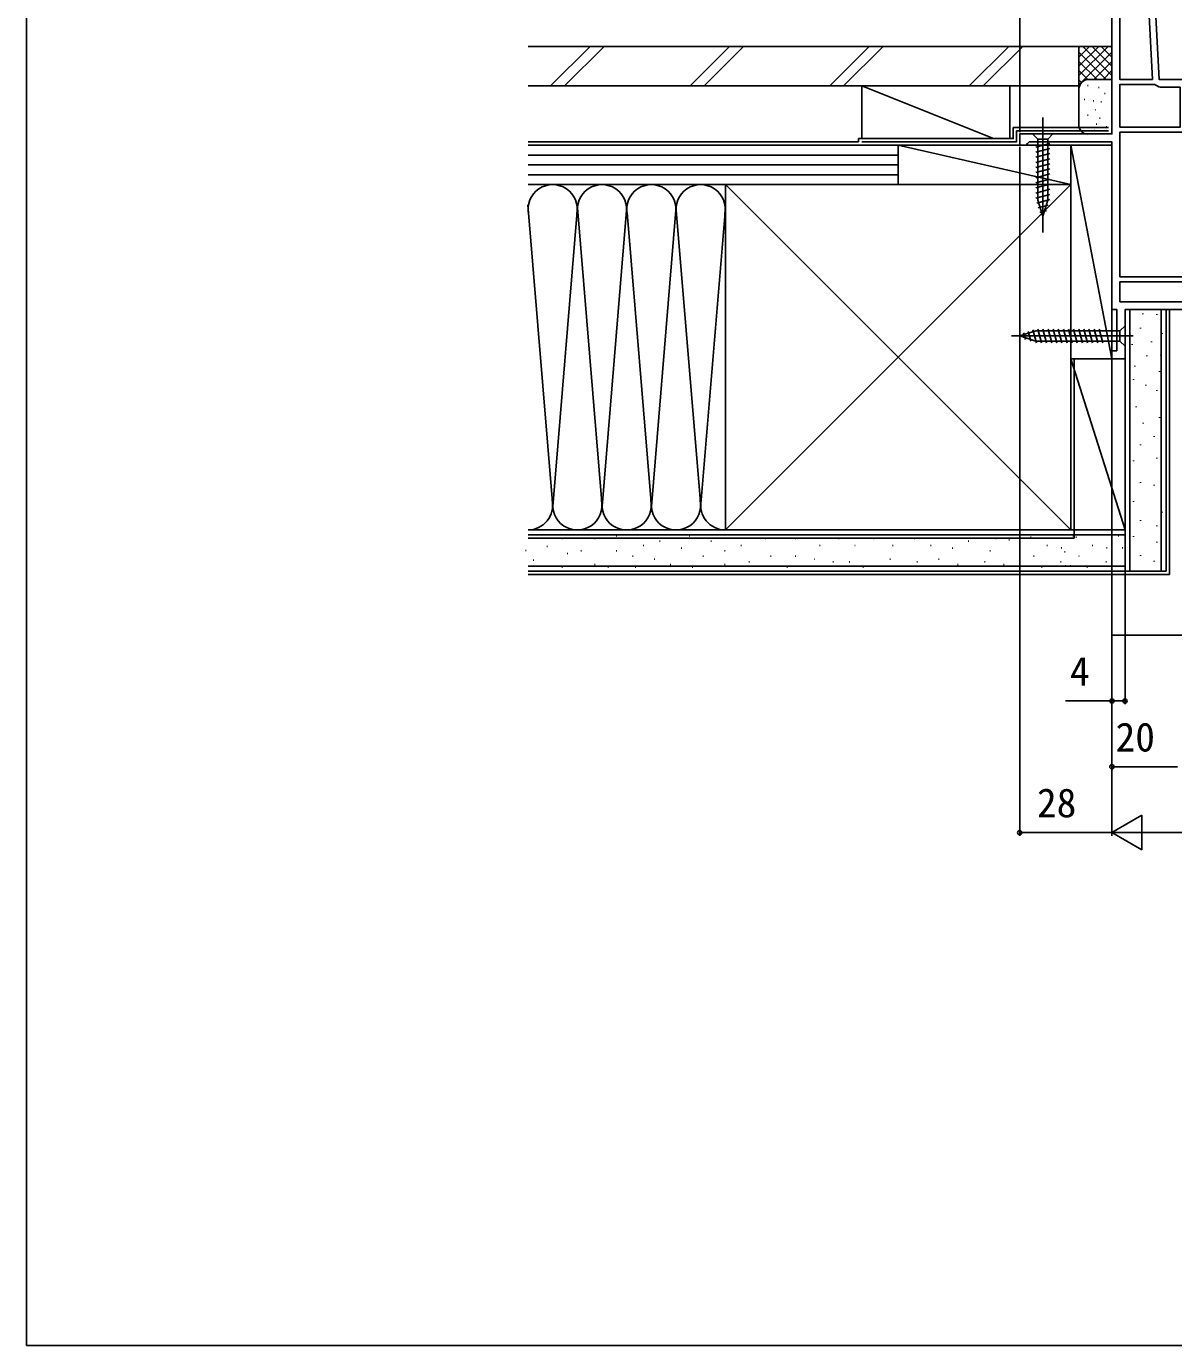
# Model space of a CAD drawing. Units: millimetres, scale not verified. Extents: x -525 to 525, y -783 to 778.
# Drawn here: x -525 to -176.2, y -782.6 to -381.5 of the extents above; entities that cross this region are included whole.
import ezdxf
from ezdxf.enums import TextEntityAlignment as Align

# ---------------------------------------------------------------- set-up
doc = ezdxf.new("R2010")
doc.units = ezdxf.units.MM
doc.header["$LTSCALE"] = 4
for name, color, linetype in [('0-2_YKK_11', 7, 'Continuous'), ('0-4_YKK_13', 4, 'Continuous'), ('0-6_YKK_D', 6, 'Continuous'), ('0-7_YKK_ZWAK', 7, 'Continuous'), ('0-8_YSS_K', 3, 'Continuous'), ('0-9_YSS_KE', 3, 'Continuous')]:
    doc.layers.add(name, color=color, linetype=linetype)
doc.styles.add('ＭＳ ゴシック', font='')
doc.styles.get('ＭＳ ゴシック').set_extended_font_data('MS Gothic')

msp = doc.modelspace()

# ---------------------------------------------------------------- linework, layer by layer
at = {"layer": '0-2_YKK_11'}
for points in [[(-194.998, -353.6), (-194.998, -414.2), (-222.998, -414.2), (-222.998, -417.6), (-221.098, -417.6), (-220.598, -417.1), (-220.098, -416.6), (-194.998, -416.6), (-194.998, -467.6), (-193.498, -467.6), (-193.498, -480.1), (-194.998, -480.1), (-194.998, -482.6), (-190.998, -482.6), (-190.998, -467.6), (-138.998, -467.6), (-138.998, -465.8), (-140.998, -465.8), (-140.998, -457.6), (-144.298, -457.6)], [(-166.172, -403.815), (-171.798, -404.807), (-171.798, -400), (-166.442, -400), (-165.574, -400.542), (-164.998, -400.223), (-164.998, -397.6), (-180.64, -397.6), (-182.949, -353.548)], [(-181.634, -399.318), (-181.956, -399.2), (-192.598, -399.2), (-192.598, -412.1)], [(-192.598, -412.1), (-174.198, -412.1), (-174.198, -400), (-179.765, -400)], [(-192.598, -457.6), (-192.598, -413.7), (-173.798, -413.7), (-173.454, -413.838)], [(-171.598, -456.2), (-171.598, -457.6), (-192.598, -457.6)]]:
    msp.add_lwpolyline(points, dxfattribs=at)
for points in [[(-182.643, -397.6), (-184.875, -355), (-192.598, -355), (-192.598, -397.6)], [(-192.598, -465.2), (-166.598, -465.2), (-166.598, -459.2), (-192.598, -459.2)]]:
    msp.add_lwpolyline(points, close=True, dxfattribs=at)
msp.add_arc((-179.765, -397.1), 2.9, 229.88081, 270.00001, dxfattribs=at)
at = {"layer": '0-4_YKK_13'}
for p, q in [((-215.998, -409.2), (-215.998, -444.2)), ((-212.898, -414.2), (-219.098, -414.2)), ((-219.098, -414.2), (-217.548, -415.75)), ((-218.098, -418.176), (-213.898, -417.051)), ((-217.548, -415.75), (-217.548, -434.284)), ((-214.448, -415.75), (-217.548, -415.75)), ((-212.898, -414.2), (-214.448, -415.75)), ((-214.448, -434.284), (-214.448, -415.75)), ((-218.098, -419.729), (-213.898, -418.604)), ((-218.098, -421.282), (-213.898, -420.157)), ((-218.098, -422.835), (-213.898, -421.71)), ((-218.098, -424.388), (-213.898, -423.263)), ((-218.098, -425.941), (-213.898, -424.816)), ((-218.098, -427.494), (-213.898, -426.369)), ((-218.098, -429.047), (-213.898, -427.921)), ((-218.098, -430.6), (-213.898, -429.474)), ((-218.098, -432.153), (-213.898, -431.027)), ((-218.098, -433.706), (-213.898, -432.58)), ((-217.84, -435.189), (-213.898, -434.133)), ((-215.998, -439.2), (-217.548, -434.284)), ((-217.388, -436.621), (-214.352, -435.808)), ((-215.998, -439.2), (-214.448, -434.284)), ((-216.937, -438.053), (-214.887, -437.504)), ((-188.498, -475.6), (-225.498, -475.6)), ((-222.998, -475.6), (-218.082, -474.05)), ((-222.998, -475.6), (-218.082, -474.05)), ((-222.998, -475.6), (-218.082, -477.15)), ((-221.302, -476.711), (-221.851, -474.661)), ((-219.606, -477.246), (-220.419, -474.21)), ((-217.932, -477.7), (-218.988, -473.758)), ((-192.548, -474.05), (-218.082, -474.05)), ((-192.548, -477.15), (-218.082, -477.15)), ((-216.379, -477.7), (-217.504, -473.5)), ((-214.826, -477.7), (-215.951, -473.5)), ((-213.273, -477.7), (-214.398, -473.5)), ((-211.72, -477.7), (-212.845, -473.5)), ((-210.167, -477.7), (-211.292, -473.5)), ((-208.614, -477.7), (-209.739, -473.5)), ((-207.061, -477.7), (-208.186, -473.5)), ((-205.508, -477.7), (-206.634, -473.5)), ((-203.955, -477.7), (-205.081, -473.5)), ((-202.402, -477.7), (-203.528, -473.5)), ((-200.849, -477.7), (-201.975, -473.5)), ((-199.297, -477.7), (-200.422, -473.5)), ((-197.744, -477.7), (-198.869, -473.5)), ((-190.998, -478.7), (-192.548, -477.15))]:
    msp.add_line(p, q, dxfattribs=at)
msp.add_lwpolyline([(-190.998, -478.7), (-190.998, -472.5), (-192.548, -474.05), (-192.548, -477.15)], dxfattribs=at)
at = {"layer": '0-6_YKK_D'}
for p, q in [((-222.998, -413.7), (-222.998, -331.6)), ((-222.998, -418.1), (-222.998, -627.6)), ((-194.998, -482.35), (-195, -627.598)), ((-194.998, -483.1), (-194.998, -627.6)), ((-194.998, -483.1), (-194.997, -587.602)), ((-194.998, -483.1), (-194.998, -607.6)), ((-190.998, -483.1), (-190.997, -587.602)), ((-174.998, -606.6), (-194.998, -606.6)), ((-195, -626.598), (-185.906, -621.348)), ((-185.906, -631.848), (-185.906, -621.348)), ((-222.998, -626.6), (-194.998, -626.6)), ((-195, -626.598), (-185.906, -631.848)), ((-195, -626.598), (-176.813, -626.598)), ((-184.5, -626.598), (184.5, -626.601))]:
    msp.add_line(p, q, dxfattribs=at)
msp.add_lwpolyline([(-190.997, -586.602), (-194.997, -586.602), (-209.116, -586.602)], dxfattribs=at)
for centre in [(-194.997, -586.602), (-190.997, -586.602), (-194.998, -606.6), (-222.998, -626.6)]:
    msp.add_circle(centre, 0.637, dxfattribs=at)
at = {"layer": '0-7_YKK_ZWAK'}
msp.add_line((-525, 747.4), (-525, -782.6), dxfattribs=at)
msp.add_lwpolyline([(-525, -782.6), (525, -782.6), (525, 747.4)], dxfattribs=at)
at = {"layer": '0-8_YSS_K'}
for p, q in [((-365.631, -399.6), (-353.631, -387.6)), ((-361.388, -399.6), (-349.388, -387.6)), ((-323.205, -399.6), (-311.205, -387.6)), ((-318.962, -399.6), (-306.962, -387.6)), ((-280.778, -399.6), (-268.778, -387.6)), ((-276.536, -399.6), (-264.536, -387.6)), ((-238.352, -399.6), (-226.352, -387.6)), ((-234.109, -399.6), (-222.109, -387.6)), ((-204.999, -387.6), (-194.999, -387.6)), ((-204.999, -400.6), (-204.999, -387.6)), ((-196.141, -387.6), (-204.999, -396.458)), ((-198.97, -387.6), (-204.999, -393.629)), ((-201.798, -387.6), (-204.999, -390.801)), ((-204.626, -387.6), (-204.999, -387.973)), ((-194.999, -396.458), (-203.857, -387.6)), ((-194.999, -393.629), (-201.028, -387.6)), ((-194.999, -390.801), (-198.2, -387.6)), ((-194.999, -387.973), (-195.372, -387.6)), ((-194.999, -389.286), (-204.999, -399.286)), ((-196.685, -397.6), (-204.999, -389.286)), ((-199.514, -397.6), (-204.999, -392.115)), ((-194.999, -392.115), (-200.484, -397.6)), ((-202.324, -397.618), (-204.999, -394.943)), ((-194.999, -394.943), (-197.674, -397.618)), ((-230.999, -415.6), (-270.999, -399.6)), ((-270.999, -399.6), (-270.999, -415.6)), ((-225.999, -399.6), (-270.999, -399.6)), ((-225.999, -399.6), (-225.999, -415.6)), ((-204.204, -398.566), (-204.999, -397.772)), ((-204.999, -411.7), (-204.999, -400.6)), ((-202.194, -399.428), (-202.394, -399.428)), ((-201.999, -397.6), (-194.999, -397.6)), ((-198.856, -400.095), (-199.056, -400.095)), ((-203.195, -403.767), (-203.395, -403.767)), ((-200.525, -404.101), (-200.725, -404.101)), ((-198.188, -404.435), (-198.388, -404.435)), ((-197, -401.926), (-197.2, -401.926)), ((-202.194, -408.441), (-202.394, -408.441)), ((-199.922, -406.894), (-200.122, -406.894)), ((-203.195, -412.282), (-203.395, -412.282)), ((-200.191, -413.114), (-200.391, -413.114)), ((-199.543, -411.22), (-199.743, -411.22)), ((-198.522, -409.442), (-198.722, -409.442)), ((-196.539, -412.051), (-196.739, -412.051)), ((-195.299, -414.2), (-201.999, -414.2)), ((-372.493, -417.6), (-259.999, -417.6)), ((-372.493, -420.6), (-259.999, -420.6)), ((-270.999, -417.6), (-225.999, -417.6)), ((-259.999, -429.6), (-259.999, -417.6)), ((-259.999, -417.6), (-207.499, -429.6)), ((-194.998, -482.6), (-207.499, -417.6)), ((-372.493, -423.6), (-259.999, -423.6)), ((-372.493, -426.6), (-259.999, -426.6)), ((-312.502, -429.6), (-372.495, -429.6)), ((-259.999, -429.6), (-372.493, -429.6)), ((-207.502, -534.6), (-312.502, -429.6)), ((-207.502, -429.6), (-312.502, -534.6)), ((-365.002, -527.481), (-372.579, -435.782)), ((-350.002, -527.481), (-357.503, -436.707)), ((-312.508, -436.794), (-319.844, -525.568)), ((-357.577, -437.632), (-365.002, -527.481)), ((-342.662, -438.665), (-350.002, -527.481)), ((-342.392, -438.045), (-335.002, -527.481)), ((-335.002, -527.481), (-327.66, -438.632)), ((-327.344, -438.632), (-320.002, -527.481)), ((-189.501, -547.1), (-189.501, -467.6)), ((-185.553, -468.792), (-185.553, -468.992)), ((-181.342, -469.019), (-181.342, -469.219)), ((-180.001, -547.1), (-180.001, -467.6)), ((-177.501, -548.1), (-177.501, -467.6)), ((-186.287, -473.14), (-186.287, -473.34)), ((-182.99, -477.261), (-182.99, -477.461)), ((-179.694, -474.788), (-179.694, -474.988)), ((-188.782, -478.082), (-188.782, -478.282)), ((-207.502, -482.6), (-191.001, -482.6)), ((-207.502, -534.6), (-207.502, -482.6)), ((-207.502, -482.6), (-191.001, -534.6)), ((-191.001, -534.6), (-191.001, -482.151)), ((-188.002, -484.708), (-188.002, -484.908)), ((-184.384, -481.59), (-184.384, -481.79)), ((-180.096, -481.4), (-180.096, -481.6)), ((-188.435, -488.799), (-188.435, -488.999)), ((-180.518, -486.326), (-180.518, -486.526)), ((-184.639, -490.447), (-184.639, -490.647)), ((-181.342, -492.095), (-181.342, -492.295)), ((-187.611, -497.04), (-187.611, -497.24)), ((-180.518, -500.337), (-180.518, -500.537)), ((-185.463, -501.985), (-185.463, -502.185)), ((-186.287, -508.579), (-186.287, -508.779)), ((-182.166, -506.106), (-182.166, -506.306)), ((-181.342, -512.699), (-181.342, -512.899)), ((-188.435, -513.524), (-188.435, -513.724)), ((-186.287, -520.048), (-186.287, -520.248)), ((-182.166, -520.872), (-182.166, -521.072)), ((-188.435, -525.817), (-188.435, -526.017)), ((-179.694, -529.114), (-179.694, -529.314)), ((-186.287, -531.586), (-186.287, -531.786)), ((-181.342, -533.235), (-181.342, -533.435)), ((-312.502, -534.6), (-372.495, -534.6)), ((-372.495, -536.1), (-191.001, -536.1)), ((-361.997, -537.166), (-362.197, -537.166)), ((-352.107, -537.166), (-352.307, -537.166)), ((-345.514, -536.342), (-345.714, -536.342)), ((-323.261, -536.342), (-323.461, -536.342)), ((-300.185, -537.166), (-300.385, -537.166)), ((-291.119, -537.166), (-291.319, -537.166)), ((-277.932, -537.166), (-278.132, -537.166)), ((-267.218, -537.166), (-267.418, -537.166)), ((-254.925, -537.166), (-255.125, -537.166)), ((-230.2, -537.166), (-230.4, -537.166)), ((-219.483, -536.819), (-219.683, -536.819)), ((-207.502, -534.6), (-191.001, -534.6)), ((-206.685, -536.43), (-206.885, -536.43)), ((-205.71, -536.819), (-205.91, -536.819)), ((-192.912, -536.43), (-193.112, -536.43)), ((-188.435, -536.531), (-188.435, -536.731)), ((-373.048, -540.823), (-373.248, -540.823)), ((-366.621, -539.654), (-366.821, -539.654)), ((-356.228, -540.962), (-356.428, -540.962)), ((-345.514, -540.962), (-345.714, -540.962)), ((-337.272, -539.314), (-337.472, -539.314)), ((-332.327, -537.99), (-332.527, -537.99)), ((-325.734, -540.138), (-325.934, -540.138)), ((-316.668, -537.99), (-316.868, -537.99)), ((-312.547, -540.962), (-312.747, -540.962)), ((-307.602, -539.314), (-307.802, -539.314)), ((-283.702, -539.314), (-283.902, -539.314)), ((-272.988, -539.314), (-273.187, -539.314)), ((-261.449, -539.314), (-261.649, -539.314)), ((-249.98, -539.314), (-250.18, -539.314)), ((-243.386, -540.138), (-243.586, -540.138)), ((-238.441, -537.99), (-238.641, -537.99)), ((-231.848, -540.962), (-232.048, -540.962)), ((-226.109, -537.599), (-226.309, -537.599)), ((-222.991, -541.217), (-223.191, -541.217)), ((-214.541, -539.314), (-214.741, -539.314)), ((-210.193, -540.048), (-210.393, -540.048)), ((-209.218, -541.217), (-209.418, -541.217)), ((-200.768, -539.314), (-200.968, -539.314)), ((-196.42, -540.048), (-196.62, -540.048)), ((-191.618, -540.048), (-191.818, -540.048)), ((-181.342, -538.18), (-181.342, -538.38)), ((-370.71, -543.744), (-370.91, -543.744)), ((-360.348, -541.787), (-360.548, -541.787)), ((-352.107, -545.083), (-352.307, -545.083)), ((-340.569, -542.611), (-340.769, -542.611)), ((-333.975, -543.435), (-334.175, -543.435)), ((-329.03, -545.083), (-329.23, -545.083)), ((-319.14, -542.611), (-319.34, -542.611)), ((-312.547, -545.083), (-312.747, -545.083)), ((-305.13, -544.259), (-305.33, -544.259)), ((-298.536, -542.611), (-298.736, -542.611)), ((-291.119, -542.611), (-291.319, -542.611)), ((-285.35, -543.435), (-285.55, -543.435)), ((-279.581, -544.259), (-279.781, -544.259)), ((-274.636, -544.259), (-274.836, -544.259)), ((-262.273, -543.435), (-262.473, -543.435)), ((-254.1, -544.259), (-254.3, -544.259)), ((-247.507, -543.435), (-247.707, -543.435)), ((-241.738, -545.083), (-241.938, -545.083)), ((-233.497, -544.259), (-233.696, -544.259)), ((-227.727, -545.083), (-227.927, -545.083)), ((-222.801, -545.505), (-223.001, -545.505)), ((-218.662, -542.611), (-218.862, -542.611)), ((-210.42, -544.259), (-210.62, -544.259)), ((-209.028, -545.505), (-209.228, -545.505)), ((-207.464, -545.505), (-207.664, -545.505)), ((-204.889, -542.611), (-205.089, -542.611)), ((-196.647, -544.259), (-196.847, -544.259)), ((-186.287, -542.301), (-186.287, -542.501)), ((-182.166, -543.949), (-182.166, -544.149)), ((-372.495, -545.6), (-191.001, -545.6)), ((-372.495, -548.1), (-177.501, -548.1)), ((-361.997, -545.907), (-362.197, -545.907)), ((-347.986, -545.907), (-348.186, -545.907)), ((-339.744, -545.907), (-339.944, -545.907)), ((-322.437, -545.907), (-322.637, -545.907)), ((-293.591, -545.907), (-293.791, -545.907)), ((-270.515, -545.907), (-270.715, -545.907)), ((-216.189, -545.907), (-216.389, -545.907)), ((-202.416, -545.907), (-202.616, -545.907)), ((-195.002, -547.1), (-195.002, -566.6)), ((-195.002, -566.6), (-1.499, -566.6))]:
    msp.add_line(p, q, dxfattribs=at)
for points in [[(-259.999, -429.6), (-259.999, -417.6), (-207.499, -417.6), (-207.499, -429.6)], [(-207.499, -482.6), (-207.499, -417.6), (-194.999, -417.6), (-194.998, -482.6)]]:
    msp.add_lwpolyline(points, close=True, dxfattribs=at)
for centre, radius, start, end in [((-201.999, -400.6), 3, 90, 180), ((-202.391, -411.621), 2.609, 181.73764, 278.65122), ((-365.002, -437.1), 7.5, 348.21621, 191.78356), ((-350.002, -437.1), 7.5, 348.21621, 191.78332), ((-335.002, -437.1), 7.5, 348.21621, 191.78332), ((-320.002, -437.1), 7.5, 348.21621, 191.78332), ((-372.502, -527.1), 7.5, 270.0476, 11.78354), ((-357.502, -527.1), 7.5, 168.21647, 11.78354), ((-342.502, -527.1), 7.5, 168.21647, 11.78354), ((-327.502, -527.1), 7.5, 168.21647, 11.78354), ((-312.502, -527.1), 7.5, 168.21647, 270)]:
    msp.add_arc(centre, radius, start, end, dxfattribs=at)
at = {"layer": '0-9_YSS_KE'}
for p, q in [((-372.493, -387.6), (-204.999, -387.6)), ((-224.999, -412.2), (-195.999, -412.2)), ((-271.999, -416.6), (-372.493, -416.6)), ((-271.999, -415.6), (-271.999, -416.6)), ((-223.999, -413.2), (-195.999, -413.2)), ((-312.502, -443.565), (-312.502, -429.6)), ((-312.502, -534.6), (-312.502, -437.1)), ((-191.001, -547.1), (-191.001, -467.6)), ((-178.501, -467.6), (-191.001, -467.6)), ((-178.501, -547.1), (-178.501, -467.6)), ((-206.502, -482.6), (-206.502, -537.1)), ((-372.495, -534.6), (-191.001, -534.6)), ((-206.502, -537.1), (-372.495, -537.1)), ((-191.001, -547.1), (-191.001, -534.6)), ((-372.495, -547.1), (-191.001, -547.1)), ((-178.501, -547.1), (-191.001, -547.1))]:
    msp.add_line(p, q, dxfattribs=at)
for points in [[(-372.493, -399.6), (-204.999, -399.6), (-204.999, -387.6)], [(-224.999, -412.2), (-224.999, -415.6), (-271.999, -415.6)], [(-223.999, -413.2), (-223.999, -416.6), (-270.999, -416.6)], [(-312.502, -429.6), (-207.502, -429.6), (-207.502, -534.6), (-312.502, -534.6)]]:
    msp.add_lwpolyline(points, dxfattribs=at)

# ---------------------------------------------------------------- texts
at = {"layer": '0-6_YKK_D', "style": 'ＭＳ ゴシック'}
msp.add_text('4', height=8.798, rotation=0.001, dxfattribs=at).set_placement((-207.729, -584.602), align=Align.BOTTOM_LEFT)
for s, p in [('20', (-193.862, -604.6)), ('28', (-217.76, -624.6))]:
    msp.add_text(s, height=8.798, dxfattribs=at).set_placement(p, align=Align.BOTTOM_LEFT)

doc.saveas('drawing.dxf')
